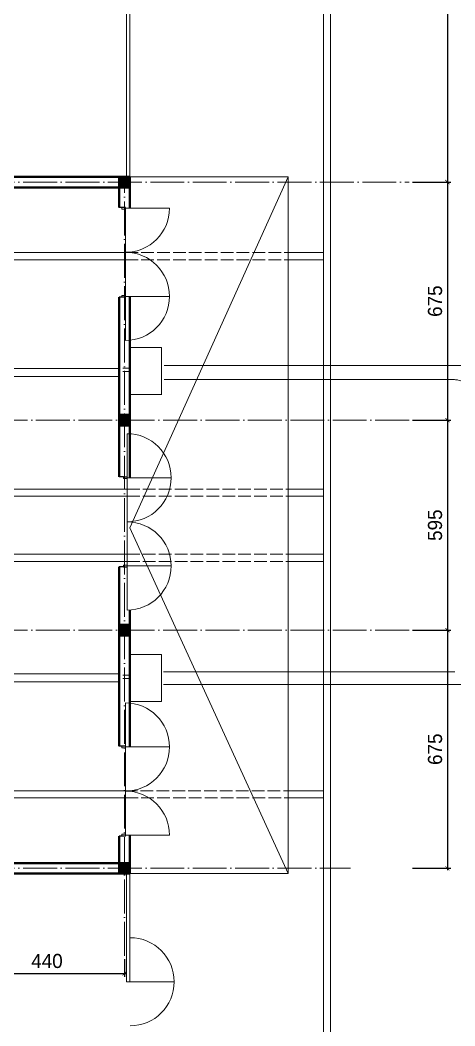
# Model space of a CAD drawing. Header units: millimetres. Extents: x 73 to 57768, y -40361 to 10065.
# Drawn here: x 8312 to 9543, y 1918 to 4768 of the extents above; entities that cross this region are included whole.
import ezdxf

# ---------------------------------------------------------------- set-up
doc = ezdxf.new("R2010")
doc.units = ezdxf.units.MM
doc.linetypes.add('ACAD_ISO02W100', pattern=[15, 12, -3])
doc.linetypes.add('ACAD_ISO04W100', pattern=[30, 24, -3, 0, -3])
for name, color, linetype, lineweight in [('1', 7, 'Continuous', 15), ('fekalna', 43, 'Continuous', 5), ('kote', 124, 'Continuous', 5), ('kote i srafura', 9, 'Continuous', 5)]:
    doc.layers.add(name, color=color, linetype=linetype, lineweight=lineweight)
doc.layers.add('pogled', color=7, linetype='Continuous', lineweight=5, true_color=0x8db1c3)
doc.layers.add('presjek', color=7, linetype='Continuous', lineweight=40, true_color=0xe37da2)
doc.dimstyles.new('1-200', dxfattribs={"dimtxt": 40, "dimasz": 12, "dimexe": 10, "dimexo": 10, "dimgap": 15, "dimtad": 1, "dimdec": 0, "dimtxsty": 'Standard', "dimblk": 'ARCHTICK', "dimcen": 2.5, "dimdle": 5, "dimadec": 0, "dimazin": 0, "dimtfac": 1, "dimtdec": 0, "dimtmove": 0, "dimatfit": 3, "dimldrblk": 'ARCHTICK', "dimfxl": 1, "dimarcsym": 0})

# ---------------------------------------------------------------- blocks, each defined once
blk = doc.blocks.new('_ArchTick')
at = {"layer": 'kote', "color": 0, "const_width": 0.15}
blk.add_lwpolyline([(-0.5, -0.5), (0.5, 0.5)], dxfattribs=at)
blk = doc.blocks.new('*D155')
at = {"layer": 'Defpoints', "color": 0}
for p in [(8167.8, 2116.4), (8607.8, 2116.4), (8607.8, 2066.3)]:
    blk.add_point(p, dxfattribs=at)
at = {"layer": 'kote i srafura', "color": 0, "lineweight": -2}
for p, q in [((8167.8, 2106.4), (8167.8, 2056.3)), ((8607.8, 2106.4), (8607.8, 2056.3)), ((8162.8, 2066.3), (8612.8, 2066.3))]:
    blk.add_line(p, q, dxfattribs=at)
at = {"layer": 'kote i srafura', "color": 0, "lineweight": -2, "xscale": 12, "yscale": 12, "zscale": 12, "rotation": 180}
blk.add_blockref('_ArchTick', (8167.8, 2066.3), dxfattribs=at)
at = {"layer": 'kote i srafura', "color": 0, "lineweight": -2, "xscale": 12, "yscale": 12, "zscale": 12}
blk.add_blockref('_ArchTick', (8607.8, 2066.3), dxfattribs=at)
at = {"layer": 'kote i srafura', "color": 0, "insert": (8387.8, 2101.3), "char_height": 40, "attachment_point": 5}
blk.add_mtext('440', dxfattribs=at)
blk = doc.blocks.new('*D167')
at = {"layer": 'Defpoints', "color": 0}
for p in [(9413.4, 5845.8), (9413.4, 4309.2), (9522.1, 4309.2)]:
    blk.add_point(p, dxfattribs=at)
at = {"layer": 'kote i srafura', "color": 0, "lineweight": -2}
for p, q in [((9423.4, 5845.8), (9532.1, 5845.8)), ((9522.1, 5850.8), (9522.1, 4304.2)), ((9423.4, 4309.2), (9532.1, 4309.2))]:
    blk.add_line(p, q, dxfattribs=at)
at = {"layer": 'kote i srafura', "color": 0, "lineweight": -2, "xscale": 12, "yscale": 12, "zscale": 12}
for p, rotation in [((9522.1, 5845.8), 90), ((9522.1, 4309.2), 270)]:
    blk.add_blockref('_ArchTick', p, dxfattribs=dict(at, rotation=rotation))
at = {"layer": 'kote i srafura', "color": 0, "insert": (9487.1, 5077.5), "char_height": 40, "attachment_point": 5, "rotation": 90}
blk.add_mtext('1537', dxfattribs=at)
blk = doc.blocks.new('*D168')
at = {"layer": 'Defpoints', "color": 0}
for p in [(9413.4, 4309.2), (9413.4, 3634.2), (9522.1, 3634.2)]:
    blk.add_point(p, dxfattribs=at)
at = {"layer": 'kote i srafura', "color": 0, "lineweight": -2}
for p, q in [((9423.4, 4309.2), (9532.1, 4309.2)), ((9522.1, 4314.2), (9522.1, 3629.2)), ((9423.4, 3634.2), (9532.1, 3634.2))]:
    blk.add_line(p, q, dxfattribs=at)
at = {"layer": 'kote i srafura', "color": 0, "lineweight": -2, "xscale": 12, "yscale": 12, "zscale": 12}
for p, rotation in [((9522.1, 4309.2), 90), ((9522.1, 3634.2), 270)]:
    blk.add_blockref('_ArchTick', p, dxfattribs=dict(at, rotation=rotation))
at = {"layer": 'kote i srafura', "color": 0, "insert": (9487.1, 3971.7), "char_height": 40, "attachment_point": 5, "rotation": 90}
blk.add_mtext('675', dxfattribs=at)
blk = doc.blocks.new('*D169')
at = {"layer": 'Defpoints', "color": 0}
for p in [(9413.4, 3634.2), (9413.4, 3039.2), (9522.1, 3039.2)]:
    blk.add_point(p, dxfattribs=at)
at = {"layer": 'kote i srafura', "color": 0, "lineweight": -2}
for p, q in [((9423.4, 3634.2), (9532.1, 3634.2)), ((9522.1, 3639.2), (9522.1, 3034.2)), ((9423.4, 3039.2), (9532.1, 3039.2))]:
    blk.add_line(p, q, dxfattribs=at)
at = {"layer": 'kote i srafura', "color": 0, "lineweight": -2, "xscale": 12, "yscale": 12, "zscale": 12}
for p, rotation in [((9522.1, 3634.2), 90), ((9522.1, 3039.2), 270)]:
    blk.add_blockref('_ArchTick', p, dxfattribs=dict(at, rotation=rotation))
at = {"layer": 'kote i srafura', "color": 0, "insert": (9487.1, 3336.7), "char_height": 40, "attachment_point": 5, "rotation": 90}
blk.add_mtext('595', dxfattribs=at)
blk = doc.blocks.new('*D170')
at = {"layer": 'Defpoints', "color": 0}
for p in [(9413.4, 3039.2), (9413.4, 2364.2), (9522.1, 2364.2)]:
    blk.add_point(p, dxfattribs=at)
at = {"layer": 'kote i srafura', "color": 0, "lineweight": -2}
for p, q in [((9423.4, 3039.2), (9532.1, 3039.2)), ((9522.1, 3044.2), (9522.1, 2359.2)), ((9423.4, 2364.2), (9532.1, 2364.2))]:
    blk.add_line(p, q, dxfattribs=at)
at = {"layer": 'kote i srafura', "color": 0, "lineweight": -2, "xscale": 12, "yscale": 12, "zscale": 12}
for p, rotation in [((9522.1, 3039.2), 90), ((9522.1, 2364.2), 270)]:
    blk.add_blockref('_ArchTick', p, dxfattribs=dict(at, rotation=rotation))
at = {"layer": 'kote i srafura', "color": 0, "insert": (9487.1, 2701.7), "char_height": 40, "attachment_point": 5, "rotation": 90}
blk.add_mtext('675', dxfattribs=at)

msp = doc.modelspace()

# ---------------------------------------------------------------- hatches: boundary and pattern name
at = {"layer": 'presjek'}
for points in [[(8622.775, 4324.181), (8592.775, 4324.181), (8592.775, 4294.181), (8622.775, 4294.181)], [(8622.775, 3649.181), (8592.775, 3649.181), (8592.775, 3619.181), (8622.775, 3619.181)], [(8622.775, 3054.181), (8592.775, 3054.181), (8592.775, 3024.181), (8622.775, 3024.181)], [(8622.775, 2379.181), (8592.775, 2379.181), (8592.775, 2349.181), (8622.775, 2349.181)]]:
    msp.add_hatch(color=256, dxfattribs=at).paths.add_polyline_path(points)

# ---------------------------------------------------------------- linework, layer by layer
for p, q in [((8609.915, 4237.584), (8592.775, 4237.584)), ((8609.915, 3982.584), (8592.775, 3982.584)), ((8604.643, 3473.553), (8592.775, 3473.553)), ((8604.643, 3473.553), (8614.643, 3473.553)), ((8604.643, 3218.553), (8592.775, 3218.553)), ((8604.643, 3218.553), (8614.643, 3218.553)), ((8609.915, 2710.018), (8592.775, 2710.018)), ((8609.915, 2455.729), (8592.775, 2455.729))]:
    msp.add_line(p, q)
at = {"layer": '1', "color": 251, "linetype": 'ACAD_ISO04W100', "ltscale": 4}
for p, q in [((5197.775, 4309.181), (9413.368, 4309.181)), ((8607.775, 2116.44), (8607.775, 4324.181)), ((9413.368, 3634.181), (5197.775, 3634.181)), ((9413.368, 3039.181), (5197.775, 3039.181)), ((5197.775, 2364.181), (9247.517, 2364.181))]:
    msp.add_line(p, q, dxfattribs=at)
at = {"layer": 'fekalna'}
for p, q in [((9170.775, 6930.822), (9170.775, 1329.161)), ((9190.775, 6900.822), (9190.775, 1329.161)), ((8609.915, 4235.084), (8734.915, 4235.084)), ((8609.915, 4235.084), (8609.915, 4110.084)), ((5527.775, 4109.181), (8609.915, 4109.181)), ((8609.915, 4110.084), (8609.915, 3985.084)), ((9070.775, 4109.181), (9170.775, 4109.181)), ((5527.775, 4089.181), (8609.915, 4089.181)), ((9070.775, 4089.181), (9170.775, 4089.181)), ((8609.915, 3985.084), (8609.915, 3860.084)), ((8609.915, 3985.084), (8734.915, 3985.084)), ((8614.643, 3596.053), (8614.643, 3471.053)), ((8614.643, 3471.053), (8739.643, 3471.053)), ((8614.643, 3471.053), (8614.643, 3346.053)), ((5527.775, 3439.181), (8614.643, 3439.181)), ((9070.775, 3439.181), (9170.775, 3439.181)), ((5527.775, 3419.181), (8614.643, 3419.181)), ((5527.775, 3419.181), (8614.643, 3419.181)), ((9070.775, 3419.181), (9170.775, 3419.181)), ((9070.775, 3419.181), (9170.775, 3419.181)), ((8614.643, 3346.053), (8614.643, 3221.053)), ((5527.775, 3254.181), (8614.643, 3254.181)), ((9070.775, 3254.181), (9170.775, 3254.181)), ((5527.775, 3234.181), (8614.643, 3234.181)), ((9070.775, 3234.181), (9170.775, 3234.181)), ((8614.643, 3221.053), (8614.643, 3096.053)), ((8614.643, 3221.053), (8739.643, 3221.053)), ((8609.915, 2708.229), (8609.915, 2833.229)), ((8609.915, 2708.229), (8734.915, 2708.229)), ((8609.915, 2583.229), (8609.915, 2708.229)), ((5527.775, 2584.181), (8609.915, 2584.181)), ((8609.915, 2458.229), (8609.915, 2583.229)), ((9070.775, 2584.181), (9170.775, 2584.181)), ((5527.775, 2564.181), (8609.915, 2564.181)), ((9070.775, 2564.181), (9170.775, 2564.181)), ((8609.915, 2458.229), (8734.915, 2458.229)), ((8612.775, 2042.538), (8748.16, 2042.538))]:
    msp.add_line(p, q, dxfattribs=at)
at = {"layer": 'fekalna', "linetype": 'ACAD_ISO02W100', "ltscale": 3}
for p, q in [((8609.915, 4109.181), (9070.775, 4109.181)), ((8609.915, 4089.181), (9070.775, 4089.181)), ((8614.643, 3439.181), (9075.503, 3439.181)), ((8614.643, 3419.181), (9075.503, 3419.181)), ((8614.643, 3254.181), (9075.503, 3254.181)), ((8614.643, 3234.181), (9075.503, 3234.181)), ((8607.775, 2584.181), (9068.635, 2584.181)), ((8609.915, 2564.181), (9070.775, 2564.181))]:
    msp.add_line(p, q, dxfattribs=at)
at = {"layer": 'fekalna'}
for points in [[(8609.915, 4232.584), (8599.915, 4232.584), (8599.915, 4237.584), (8609.915, 4237.584)], [(8609.915, 3982.584), (8599.915, 3982.584), (8599.915, 3987.584), (8609.915, 3987.584)], [(8614.643, 3468.553), (8604.643, 3468.553), (8604.643, 3473.553), (8614.643, 3473.553)], [(8614.643, 3218.553), (8604.643, 3218.553), (8604.643, 3223.553), (8614.643, 3223.553)], [(8609.915, 2710.729), (8599.915, 2710.729), (8599.915, 2705.729), (8609.915, 2705.729)], [(8609.915, 2460.729), (8599.915, 2460.729), (8599.915, 2455.729), (8609.915, 2455.729)]]:
    msp.add_lwpolyline(points, close=True, dxfattribs=at)
for centre, start, end in [((8609.915, 4235.084), 270, 0), ((8609.915, 3985.084), 270, 90), ((8614.643, 3471.053), 270, 90), ((8614.643, 3221.053), 270, 90), ((8609.915, 2708.229), 270, 90), ((8609.915, 2458.229), 0, 90), ((8623.16, 2042.538), 270, 90)]:
    msp.add_arc(centre, 125, start, end, dxfattribs=at)
at = {"layer": 'pogled'}
for p, q in [((8612.775, 5830.822), (8612.775, 4324.181)), ((8622.775, 5830.822), (8622.775, 4324.181))]:
    msp.add_line(p, q, dxfattribs=at)
at = {"layer": 'pogled', "ltscale": 5}
for p, q in [((8622.775, 4324.181), (9070.775, 4324.181)), ((8622.775, 3329.181), (9070.775, 4324.181)), ((9070.775, 4324.181), (9070.775, 4309.181)), ((9070.775, 2349.181), (9070.775, 4309.181)), ((9070.775, 2349.181), (8622.775, 3329.181)), ((8612.775, 2349.181), (8612.775, 2042.538)), ((8622.775, 2349.181), (9070.775, 2349.181)), ((8622.775, 2349.181), (8622.775, 2042.538))]:
    msp.add_line(p, q, dxfattribs=at)
at = {"layer": 'pogled', "ltscale": 3}
for p, q in [((8622.658, 3840.018, -92.528), (8712.189, 3840.018, -92.528)), ((8712.226, 3706.579), (8712.226, 3840.018)), ((5527.775, 3780.422), (8592.775, 3780.422)), ((5527.775, 3757.82), (8592.775, 3757.82)), ((8622.658, 3707.063, -92.528), (8712.189, 3707.063, -92.528)), ((8622.658, 2970.018, -92.528), (8712.189, 2970.018, -92.528)), ((8712.226, 2836.579), (8712.226, 2970.018)), ((5527.775, 2915.541), (8592.775, 2915.541)), ((5527.775, 2892.939), (8592.775, 2892.939)), ((8622.658, 2837.063, -92.528), (8712.189, 2837.063, -92.528))]:
    msp.add_line(p, q, dxfattribs=at)
at = {"layer": 'pogled', "lineweight": 5, "ltscale": 3}
for points in [[(8622.658, 3781.943), (8602.562, 3781.943)], [(8622.658, 3771.943), (8602.562, 3771.943)], [(8622.658, 2911.943), (8602.562, 2911.943)], [(8622.658, 2901.943), (8602.562, 2901.943)]]:
    msp.add_lwpolyline(points, dxfattribs=at)
at = {"layer": 'pogled', "elevation": 92.528}
for points in [[(8719.623, 3789.214), (9574.654, 3789.214)], [(8719.623, 3749.214), (9542.545, 3749.214)], [(8718.038, 2920.761), (9543.15, 2920.761)], [(8718.038, 2884.934), (9574.744, 2884.934)]]:
    msp.add_lwpolyline(points, dxfattribs=at)
at = {"layer": 'pogled', "ltscale": 5}
msp.add_arc((9541.066, 3696.556), 52.68, 358.724312, 91.608823, dxfattribs=at)
at = {"layer": 'presjek'}
for p, q in [((8592.775, 4324.181), (5494.752, 4324.181)), ((8592.775, 4324.181), (8622.775, 4324.181)), ((8592.775, 4294.181), (8592.775, 4324.181)), ((8622.775, 4324.181), (8622.775, 4294.181)), ((8622.775, 4235.084), (8622.775, 4309.181)), ((8065.895, 4294.181), (8592.775, 4294.181)), ((8622.775, 4294.181), (8592.775, 4294.181)), ((8592.775, 4294.181), (8592.775, 4237.584)), ((8622.775, 4109.181), (8622.775, 4109.421)), ((8592.775, 3982.584), (8592.775, 3473.553)), ((8622.775, 3471.053), (8622.775, 3985.084)), ((8592.775, 3649.181), (8622.775, 3649.181)), ((8592.775, 3619.181), (8592.775, 3649.181)), ((8622.775, 3649.181), (8622.775, 3619.181)), ((8622.775, 3619.181), (8592.775, 3619.181)), ((8622.775, 3345.788), (8622.775, 3346.317)), ((8592.775, 3218.553), (8592.775, 2710.018)), ((8622.775, 2708.229), (8622.775, 3096.317)), ((8592.775, 3054.181), (8622.775, 3054.181)), ((8592.775, 3024.181), (8592.775, 3054.181)), ((8622.775, 3054.181), (8622.775, 3024.181)), ((8622.775, 3024.181), (8592.775, 3024.181)), ((8622.775, 2582.566), (8622.775, 2583.892)), ((8592.775, 2455.729), (8592.775, 2379.181)), ((8622.775, 2349.181), (8622.775, 2458.229)), ((8592.775, 2379.181), (8050.408, 2379.181)), ((8592.775, 2379.181), (8622.775, 2379.181)), ((8592.775, 2349.181), (8592.775, 2379.181)), ((8622.775, 2379.181), (8622.775, 2349.181)), ((5212.775, 2349.181), (8622.775, 2349.181)), ((8622.775, 2349.181), (8592.775, 2349.181))]:
    msp.add_line(p, q, dxfattribs=at)

# ---------------------------------------------------------------- dimensions: what is measured, and where the dimension line sits
at = {"layer": 'kote i srafura'}
for base, p1, p2, picture, middle in [((9522.143, 4309.181), (9413.368, 5845.822), (9413.368, 4309.181), '*D167', (9487.143, 5077.501)), ((9522.143, 3634.181), (9413.368, 4309.181), (9413.368, 3634.181), '*D168', (9487.143, 3971.681)), ((9522.143, 3039.181), (9413.368, 3634.181), (9413.368, 3039.181), '*D169', (9487.143, 3336.681)), ((9522.143, 2364.181), (9413.368, 3039.181), (9413.368, 2364.181), '*D170', (9487.143, 2701.681))]:
    dim = msp.add_linear_dim(base=base, p1=p1, p2=p2, angle=90, dimstyle='1-200', override={"dimtmove": 1}, dxfattribs=at)
    dim.commit()
    dim.dimension.update_dxf_attribs({"geometry": picture, "text_midpoint": middle})
dim = msp.add_linear_dim(base=(8607.775, 2066.31), p1=(8167.775, 2116.44), p2=(8607.775, 2116.44), dimstyle='1-200', dxfattribs=at)
dim.commit()
dim.dimension.update_dxf_attribs({"geometry": '*D155', "text_midpoint": (8387.775, 2101.31)})

doc.saveas('drawing.dxf')
